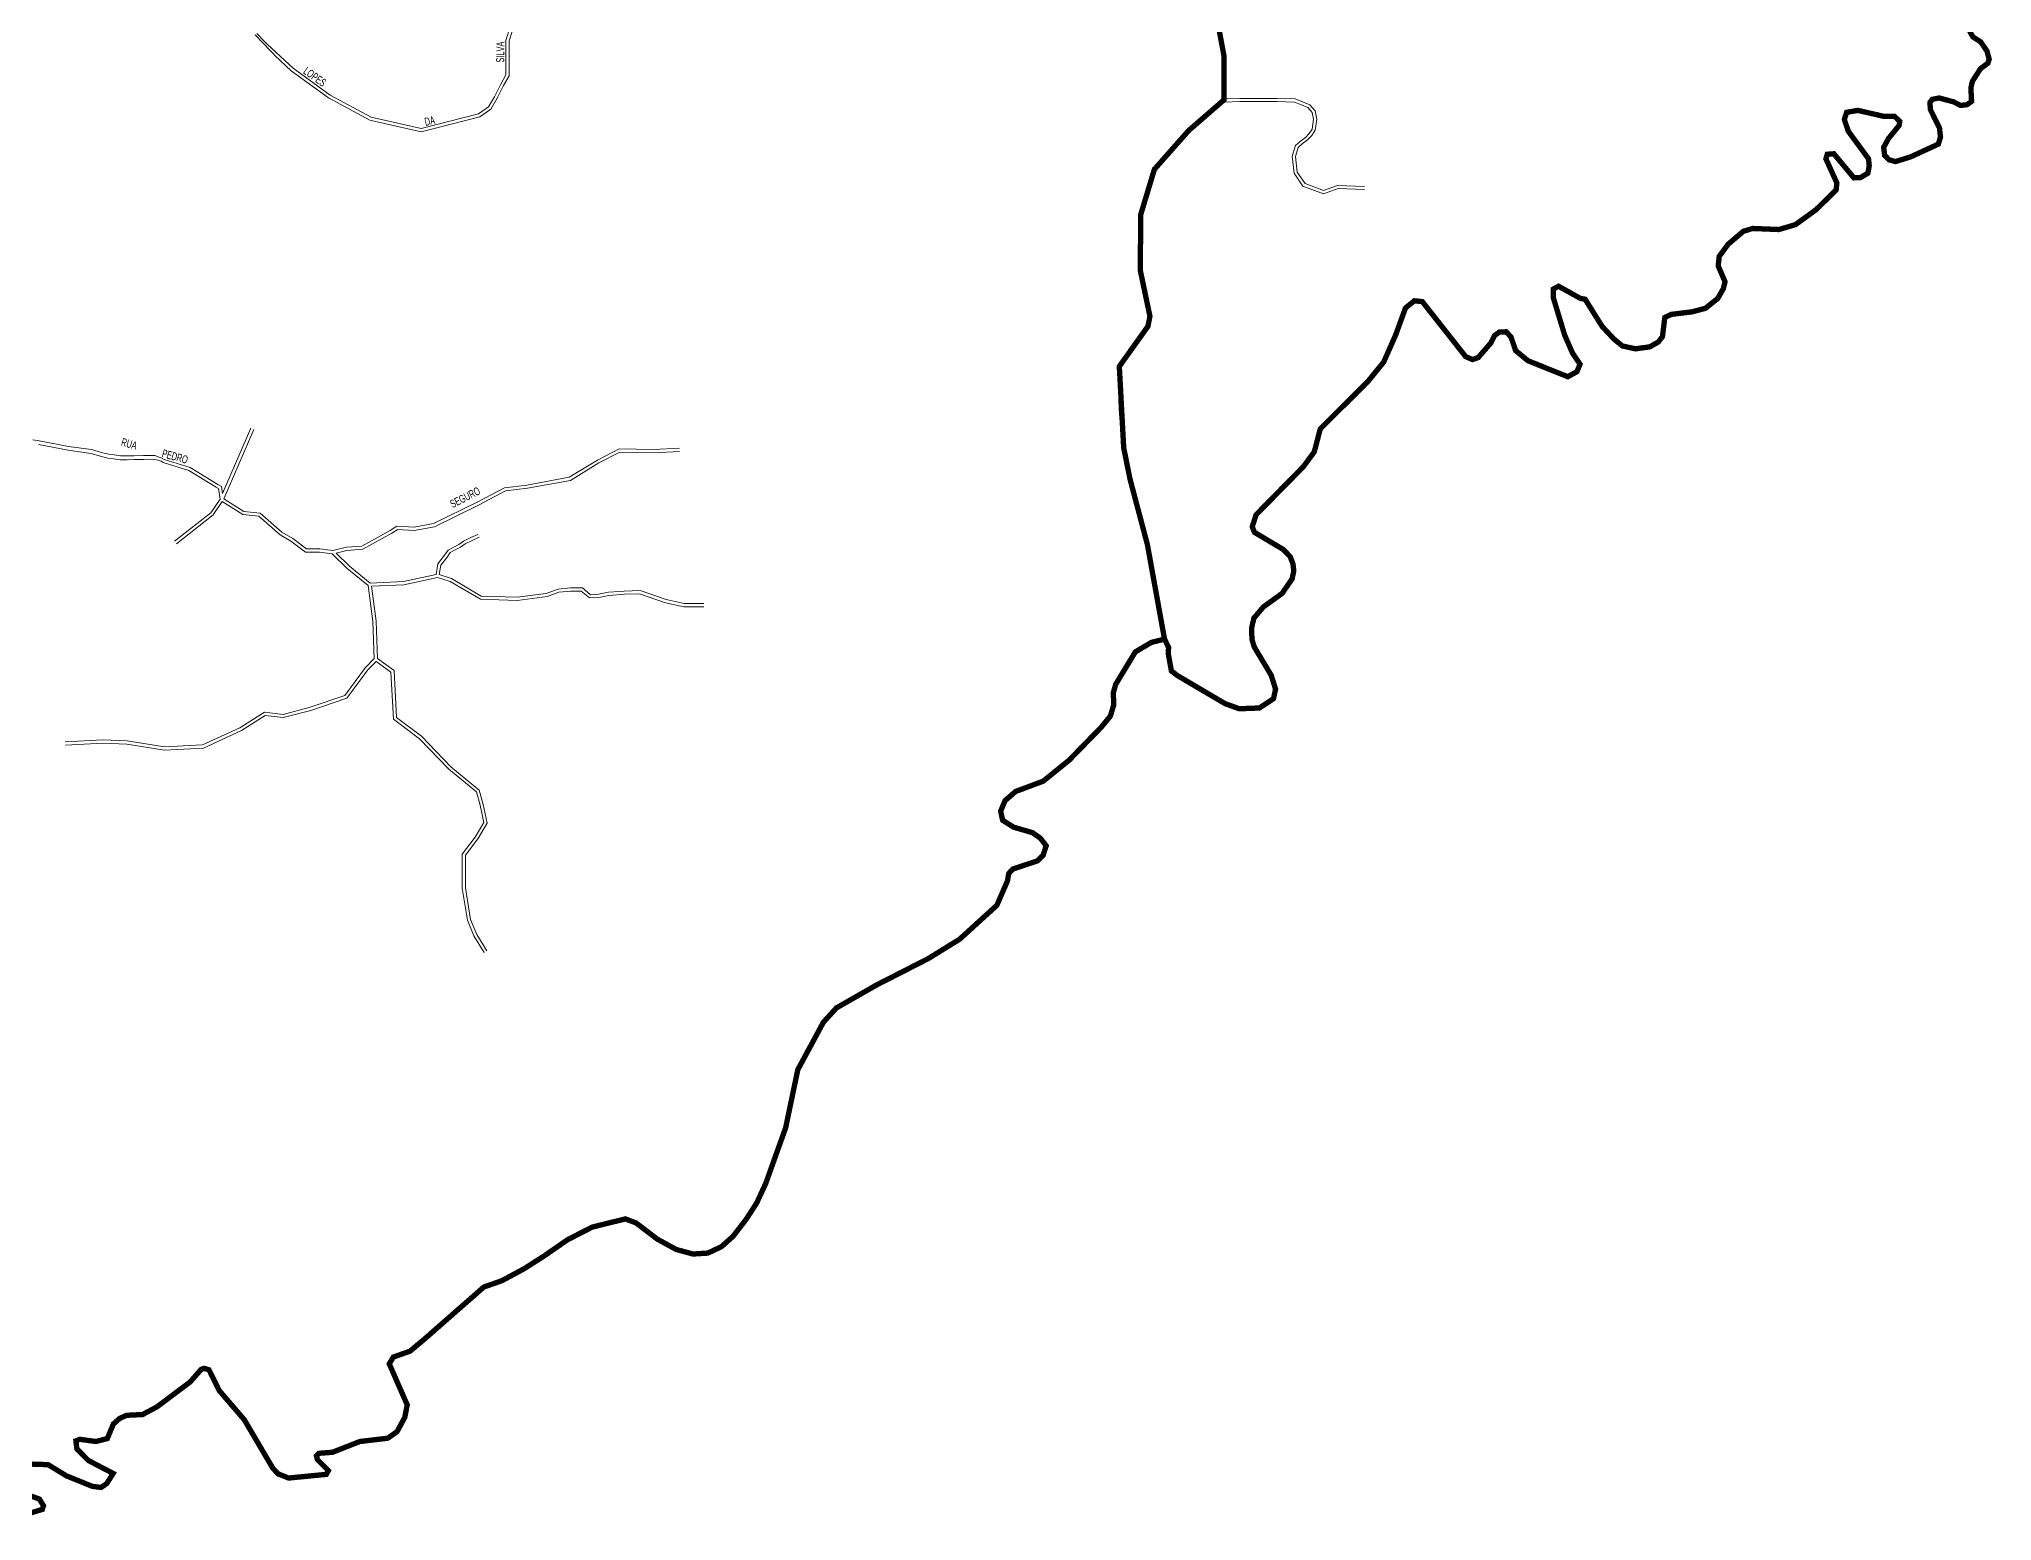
# Model space of a CAD drawing. Header units: millimetres. Extents: x 617885 to 663705, y 7172943 to 7234736.
# Drawn here: x 647117 to 650778, y 7175479 to 7178256 of the extents above; entities that cross this region are included whole.
import ezdxf

# ---------------------------------------------------------------- set-up
doc = ezdxf.new("R2010")
doc.units = ezdxf.units.MM
doc.layers.add('BAIRROS', color=12, linetype='Continuous')
doc.layers.add('TOP_VIAS 10.000', color=7, linetype='Continuous', lineweight=9)
doc.layers.add('VIAS', color=7, linetype='Continuous', lineweight=5)
doc.styles.add('LDUP', font='LDUP.SHX')

msp = doc.modelspace()

# ---------------------------------------------------------------- linework, layer by layer
at = {"layer": 'BAIRROS', "lineweight": 40, "ltscale": 0.3, "const_width": 10}
for points in [[(647099.2, 7175585.4), (647133.8, 7175584.3), (647168.3, 7175563.3), (647216.9, 7175543.6), (647233.3, 7175541.6), (647243.9, 7175549), (647255.9, 7175567.8), (647209.2, 7175592.2), (647187.8, 7175613.9), (647186, 7175628.9), (647193.2, 7175631.8), (647223.5, 7175627.7), (647244.9, 7175633.2), (647256.3, 7175660.5), (647267.7, 7175670.7), (647281, 7175676.8), (647310.9, 7175678.2), (647337.6, 7175692.4), (647400.2, 7175739.3), (647420.9, 7175763), (647426.6, 7175764.8), (647435.5, 7175762.1), (647454.5, 7175723.4), (647501.6, 7175668.6), (647555.2, 7175577.5), (647565.3, 7175566.9), (647584.8, 7175559.2), (647655.4, 7175566.1), (647659.3, 7175573.2), (647638.8, 7175593.8), (647636.9, 7175600.6), (647641.8, 7175605.6), (647667, 7175607.5), (647718.1, 7175627.6), (647770.6, 7175633.9), (647788, 7175646.1), (647802.6, 7175673.1), (647807.1, 7175696.4), (647773.4, 7175773.3), (647781.1, 7175786), (647812.2, 7175796.9), (647838.8, 7175819.1), (647950.8, 7175917.3), (647984.6, 7175929.1), (648026.2, 7175951.5), (648064, 7175975.6), (648107.9, 7176006), (648154.3, 7176029.7), (648216, 7176044.9), (648236.2, 7176037.3), (648275.9, 7176007), (648311.4, 7175987.6), (648342.7, 7175979.1), (648370.5, 7175980.8), (648395.9, 7175992.7), (648417.8, 7176012.1), (648442.3, 7176043.9), (648461.9, 7176074.1), (648479.2, 7176111.4), (648516.5, 7176215.7), (648539.3, 7176324.6), (648587.4, 7176413.7), (648611.8, 7176440.4), (648685.9, 7176482.8), (648784, 7176532.9), (648842.6, 7176569.1), (648912.4, 7176632.6), (648932.3, 7176678.4), (648934.8, 7176692.4), (648942.2, 7176700.6), (648988.3, 7176715.9), (648999.3, 7176726.9), (649004.9, 7176744.2), (648994.2, 7176758.3), (648979.2, 7176768.9), (648943.9, 7176779.1), (648923.3, 7176792), (648919.5, 7176809.1), (648927.8, 7176828.8), (648947.5, 7176846), (648999.4, 7176865.4), (649047.7, 7176904.5), (649107.5, 7176965.8), (649125.2, 7176987.3), (649131.5, 7177008), (649130.8, 7177031.2), (649135.1, 7177046.7), (649172.1, 7177107.7), (649202, 7177125.4), (649226.7, 7177131.7), (649194.6, 7177309), (649194.6, 7177309), (649194.6, 7177309), (649194.6, 7177309), (649162.2, 7177431), (649150.2, 7177490.2), (649142, 7177642.7), (649195.7, 7177718), (649199.4, 7177736.7), (649181.2, 7177823.2), (649182.3, 7177927.9), (649207.8, 7178012.2), (649271.8, 7178084.6), (649338.3, 7178142.4), (649338.3, 7178224.2), (649328.9, 7178274.5)], [(650735.8, 7178271.2), (650742.3, 7178260.2), (650756.8, 7178251), (650768.5, 7178233.7), (650772.6, 7178218.7), (650770.1, 7178211), (650756.3, 7178200.7), (650741.2, 7178177), (650738.3, 7178164.7), (650739.7, 7178139.6), (650731.1, 7178133.3), (650718.9, 7178131.9), (650706, 7178138.6), (650678.8, 7178145.9), (650665.9, 7178143.3), (650661.7, 7178137.6), (650662.3, 7178124.4), (650679.5, 7178089.6), (650681.4, 7178072.7), (650677.3, 7178059.4), (650625.6, 7178035.6), (650597, 7178026.7), (650584.8, 7178030), (650576.7, 7178038.4), (650574.8, 7178053.2), (650583.5, 7178069.4), (650603.9, 7178094.5), (650605, 7178102.1), (650595.2, 7178111.3), (650576.2, 7178111.2), (650526.5, 7178122.6), (650505.5, 7178119), (650501.1, 7178105.6), (650508.5, 7178083.6), (650546.4, 7178032), (650547.8, 7178019.1), (650545.4, 7178005), (650530.9, 7177996.4), (650519, 7177996.2), (650481.5, 7178041.3), (650469.1, 7178040.4), (650466.6, 7178031.8), (650487.1, 7177986.6), (650485.8, 7177973.5), (650448, 7177936.4), (650409.5, 7177908.5), (650378.5, 7177899.3), (650329.1, 7177901.3), (650311.7, 7177895.9), (650283.3, 7177871.8), (650266.6, 7177849), (650264.7, 7177831.1), (650277.5, 7177801.3), (650274.4, 7177788.7), (650264, 7177770.3), (650240.7, 7177751.7), (650215.5, 7177745), (650176.7, 7177740.3), (650164.6, 7177734.5), (650160.2, 7177698.7), (650152.3, 7177688.4), (650136.4, 7177679.4), (650109.5, 7177675.7), (650085, 7177681.1), (650069.2, 7177694), (650047, 7177717.8), (650015.2, 7177768.7), (650006.4, 7177770.2), (649965.4, 7177793), (649955.8, 7177787.8), (649955.7, 7177771.1), (649977, 7177701), (649991.9, 7177667.1), (650005.7, 7177646.9), (649999.8, 7177632.9), (649982.8, 7177623.4), (649908, 7177653.4), (649885, 7177672.4), (649876.3, 7177697.7), (649867.4, 7177707.6), (649854.9, 7177707.4), (649845.5, 7177700.7), (649838.4, 7177686.6), (649814.8, 7177659.4), (649804.3, 7177655.6), (649791.2, 7177661.2), (649710, 7177764.2), (649695.1, 7177765.7), (649678.4, 7177752.2), (649660.1, 7177701.8), (649637.5, 7177650.8), (649608.8, 7177615.5), (649518.7, 7177525.6), (649507.5, 7177482.6), (649486.9, 7177454.7), (649398.4, 7177364.7), (649391.2, 7177342.2), (649395.3, 7177331.8), (649449, 7177299.8), (649462.5, 7177285.9), (649467.6, 7177272.4), (649469.1, 7177259), (649465.7, 7177244.2), (649447.2, 7177217.3), (649411.9, 7177191.8), (649394.3, 7177171), (649390.2, 7177153.3), (649390.5, 7177131.6), (649395.1, 7177116.6), (649426.6, 7177064.2), (649434.9, 7177038), (649431.1, 7177020), (649404.6, 7177002.5), (649366.8, 7177001.1), (649340.6, 7177010.5), (649251.2, 7177063.1), (649239.6, 7177072), (649233.9, 7177103.8), (649234.3, 7177116.2), (649226.7, 7177131.7), (649226.7, 7177131.7), (649194.6, 7177309), (649162.2, 7177431), (649150.2, 7177490.2), (649142, 7177642.7), (649195.7, 7177718), (649199.4, 7177736.7), (649181.2, 7177823.2), (649182.3, 7177927.9), (649207.8, 7178012.2), (649271.8, 7178084.6), (649338.3, 7178142.4), (649338.3, 7178224.2), (649328.9, 7178274.5)], [(647068.9, 7175483.8), (647123, 7175500.4), (647125.2, 7175507.4), (647117.5, 7175519.8), (647080.4, 7175533.4)]]:
    msp.add_lwpolyline(points, dxfattribs=at)
at = {"layer": 'VIAS', "color": 253}
for points in [[(648086, 7178776.8), (648102.4, 7178758.5), (648125.6, 7178733.6), (648130.2, 7178729), (648131.9, 7178715.3), (648155.2, 7178662), (648150.9, 7178598.5), (648133.2, 7178563.1), (648117.3, 7178524.7), (648115, 7178508.6), (648110.5, 7178472.3), (648117.3, 7178440.6), (648119.5, 7178425), (648123.9, 7178401), (648115.4, 7178371.5), (648104.9, 7178365.2), (648066.2, 7178326.6), (648029.4, 7178297.6), (648004.6, 7178293.5), (647992.1, 7178253.8)], [(647998.1, 7178187.4), (647998.1, 7178252.9), (648009.2, 7178288.2), (648031.9, 7178291.9), (648070.2, 7178322.1), (648108.7, 7178360.5), (648120.6, 7178367.6), (648130, 7178400.7), (648125.4, 7178426), (648123.2, 7178441.7), (648116.6, 7178472.6), (648121, 7178507.8), (648123.1, 7178523.1), (648138.6, 7178560.6), (648156.8, 7178596.8), (648161.3, 7178663), (648137.7, 7178717), (648135.9, 7178731.8)], [(649152.7, 7177460.3), (649147.3, 7177490.1), (649141.9, 7177562.9), (649139.1, 7177644.7), (649193.2, 7177720.3), (649196.1, 7177736.8), (649177.7, 7177822.8), (649179.4, 7177927.9), (649205, 7178014.7), (649236.3, 7178047), (649274, 7178091.5), (649335.3, 7178142.5), (649335.3, 7178225.5), (649326.1, 7178273.6), (649328.4, 7178324.9), (649349, 7178372.9), (649351.3, 7178430), (649376, 7178502.8), (649381.4, 7178515.5), (649384.9, 7178525.8), (649384.9, 7178537.7), (649379.9, 7178561.1), (649369.1, 7178564.2)], [(649332.1, 7178274.1), (649341.3, 7178226.1), (649341.3, 7178144.2), (649367.7, 7178145), (649437.8, 7178145), (649471.5, 7178144.3), (649485.6, 7178138.8), (649499.1, 7178133.3), (649509.1, 7178121.6), (649512.4, 7178106), (649509.2, 7178085.3), (649502.6, 7178075.4), (649494.8, 7178067.6), (649484.9, 7178060), (649477.3, 7178053.1), (649475.3, 7178047.1), (649472, 7178036.5), (649475.6, 7178007.1), (649490.1, 7177985.4), (649524.8, 7177972.7), (649551.2, 7177982.1), (649601.9, 7177980.2)], [(647992.1, 7178253.8), (647992.1, 7178189), (647982.5, 7178171.8), (647970.7, 7178148.2), (647959.2, 7178129.1), (647940.5, 7178115.9), (647833, 7178088.6), (647739.3, 7178110.1), (647662.8, 7178151.3), (647593.5, 7178201.7), (647544.9, 7178246)], [(647558.7, 7178225.3), (647589.7, 7178197), (647659.6, 7178146.2), (647737.2, 7178104.4), (647833.1, 7178082.5), (647943, 7178110.4), (647963.7, 7178124.9), (647976, 7178145.3), (647987.8, 7178169), (647998.1, 7178187.4)], [(649158.6, 7177461.4), (649153.2, 7177490.8), (649147.8, 7177563.2), (649145.2, 7177642.8), (649198.8, 7177717.9), (649202.2, 7177736.9), (649183.7, 7177823.4), (649185.4, 7177926.9), (649210.3, 7178011.6), (649240.7, 7178042.9), (649278.2, 7178087.2), (649339.4, 7178138.1), (649367.8, 7178139), (649437.8, 7178139), (649470.3, 7178138.3), (649483.4, 7178133.2), (649495.5, 7178128.3), (649503.6, 7178118.9), (649506.3, 7178105.9), (649503.5, 7178087.5), (649498, 7178079.3), (649490.8, 7178072.1), (649481.1, 7178064.6), (649472.1, 7178056.5), (649469.6, 7178048.9), (649465.8, 7178037.1), (649469.9, 7178004.9), (649486.2, 7177980.5), (649524.7, 7177966.3), (649552.2, 7177976.1), (649601.7, 7177974.2)], [(647115.9, 7177496.2), (647171.2, 7177485.6), (647213.8, 7177479.8), (647232.4, 7177474.3), (647246, 7177470.8), (647256.6, 7177469.7), (647269, 7177467.8), (647282.4, 7177467.6), (647295.4, 7177468.1), (647312.9, 7177468.5), (647324.3, 7177468.7), (647331.5, 7177468.5), (647337.3, 7177467.9), (647342.1, 7177466.6), (647346, 7177464.9), (647349.8, 7177462.6)], [(647351.6, 7177468.4), (647399.9, 7177453.4), (647452.3, 7177421.6), (647459.1, 7177417.6), (647461, 7177404.4), (647514.1, 7177527.1)], [(648317.5, 7177489.4), (648269.2, 7177487), (648204.4, 7177488.2), (648163.7, 7177467.3), (648110.8, 7177434.9), (648031.4, 7177420.3), (647989.6, 7177415.4), (647938.2, 7177388.3), (647856.6, 7177348.1), (647819.9, 7177341.5), (647787.5, 7177343.4), (647775.2, 7177335.3), (647722.1, 7177306), (647693.2, 7177303.8), (647667.8, 7177297.4), (647643, 7177300.7), (647618.6, 7177300.7), (647592.4, 7177320.4), (647572.3, 7177332.1), (647531.5, 7177367.7), (647501.1, 7177371.1), (647463.4, 7177394.6), (647519.6, 7177524.7)], [(647349.8, 7177462.6), (647397.4, 7177447.9), (647449.2, 7177416.4), (647453.6, 7177413.9), (647456.4, 7177394.2), (647439.1, 7177368.6), (647370.6, 7177315.2)], [(647939.5, 7177327.9), (647926.2, 7177321.8), (647912.8, 7177315.1), (647904, 7177309.1), (647893.1, 7177303.6), (647883.6, 7177298.3), (647877.2, 7177289), (647864.7, 7177272.5), (647861.3, 7177253), (647800.1, 7177239.4), (647737.7, 7177236.7), (647698.7, 7177268.6), (647673.9, 7177292.8), (647694.1, 7177297.8), (647723.9, 7177300.1), (647778.3, 7177330.1), (647789.2, 7177337.3), (647820.2, 7177335.4), (647858.5, 7177342.3), (647940.9, 7177382.9), (647991.4, 7177409.6), (648032.3, 7177414.3), (648113, 7177429.2), (648166.6, 7177462.1), (648205.8, 7177482.2), (648269.3, 7177481), (648317.8, 7177483.4)], [(647165.9, 7176939.1), (647236.3, 7176942.9), (647282.2, 7176941), (647352.2, 7176929.6), (647423.5, 7176933.4), (647493.4, 7176965.6), (647539.7, 7176994.5), (647574.3, 7176990.6), (647624.9, 7177003.8), (647690.3, 7177026.2), (647728.7, 7177078.2), (647745.3, 7177095), (647742.6, 7177164.5), (647733.8, 7177232.1), (647694.7, 7177264.2), (647666.6, 7177291.5), (647642.6, 7177294.7), (647616.6, 7177294.7), (647589.1, 7177315.4), (647568.8, 7177327.2), (647529, 7177362), (647499, 7177365.3), (647460.4, 7177389.4), (647443.5, 7177364.5), (647374.3, 7177310.5)], [(648363.3, 7177198.2), (648326.1, 7177198.2), (648292.7, 7177205.6), (648243.5, 7177222.7), (648214, 7177221.8), (648184.4, 7177219.4), (648165.6, 7177215.9), (648150.6, 7177214.8), (648135.4, 7177227.7), (648113, 7177227.7), (648090.1, 7177225.3), (648067.7, 7177217), (648013.1, 7177210), (647945.9, 7177212.4), (647889.9, 7177245), (647867.3, 7177252.5), (647870.3, 7177270), (647882, 7177285.5), (647887.8, 7177293.8), (647895.9, 7177298.3), (647907, 7177303.9), (647915.8, 7177309.9), (647928.8, 7177316.4), (647942, 7177322.5)], [(647956.5, 7176547.4), (647937.5, 7176578.2), (647925.8, 7176606.3), (647916.3, 7176665.4), (647916.2, 7176692), (647916.2, 7176726.7), (647939.6, 7176757.1), (647957, 7176786.9), (647949.6, 7176821.5), (647942.1, 7176848.8), (647889, 7176892.2), (647834, 7176949.6), (647787.2, 7176984.7), (647782.4, 7177073), (647751.3, 7177095.4), (647748.6, 7177165), (647740, 7177230.8), (647800.9, 7177233.4), (647863.8, 7177247.4), (647887.4, 7177239.5), (647944.2, 7177206.4), (648013.4, 7177204), (648069.2, 7177211.2), (648091.5, 7177219.4), (648113.3, 7177221.7), (648133.2, 7177221.7), (648148.6, 7177208.7), (648166.4, 7177209.9), (648185.2, 7177213.5), (648214.4, 7177215.8), (648242.6, 7177216.6), (648291.1, 7177199.9), (648325.4, 7177192.2), (648363.3, 7177192.2)], [(647951.3, 7176544.2), (647932.1, 7176575.4), (647919.9, 7176604.6), (647910.3, 7176664.9), (647910.2, 7176692), (647910.2, 7176728.8), (647934.6, 7176760.5), (647950.6, 7176787.9), (647943.7, 7176820.1), (647936.8, 7176845.4), (647884.9, 7176887.8), (647830, 7176945), (647781.3, 7176981.5), (647776.5, 7177069.8), (647748.7, 7177089.9), (647733.3, 7177074.3), (647694.1, 7177021.1), (647626.6, 7176998), (647574.7, 7176984.6), (647541.1, 7176988.3), (647496.2, 7176960.3), (647424.9, 7176927.5), (647351.9, 7176923.6), (647281.6, 7176935), (647236.3, 7176936.9), (647166.2, 7176933.1)]]:
    msp.add_lwpolyline(points, dxfattribs=at)
at = {"layer": 'VIAS', "color": 253, "ltscale": 0.3}
for points in [[(647522.3, 7178264.3), (647536.7, 7178249.2), (647549.2, 7178236), (647556.9, 7178227.8), (647558.7, 7178225.3)], [(647351.6, 7177468.4), (647346, 7177471.3), (647342.4, 7177472.9), (647334.1, 7177475.6), (647324.4, 7177475.9), (647312.7, 7177475.8), (647295.2, 7177475.3), (647282.3, 7177474.9), (647269.6, 7177475.1), (647257.5, 7177476.9), (647247.3, 7177478), (647234.3, 7177481.3), (647215.3, 7177486.9), (647172.3, 7177492.8), (647117.2, 7177503.4), (647105.3, 7177505.4)]]:
    msp.add_lwpolyline(points, dxfattribs=at)
at = {"layer": 'VIAS', "color": 253, "flags": 128}
msp.add_lwpolyline([(647524.9, 7178267), (647539.4, 7178251.8), (647544.9, 7178246)], dxfattribs=at)

# ---------------------------------------------------------------- texts
at = {"layer": 'TOP_VIAS 10.000', "color": 251, "style": 'LDUP', "width": 0.69}
for s, rotation, p in [('SILVA', 89.0037, (647988.8, 7178212.2)), ('LOPES', 324.395, (647610.9, 7178193)), ('DA', 11.9582, (647841.4, 7178093.5)), ('RUA             PEDRO', 344.4701, (647269.7, 7177494.4)), ('SEGURO', 27.1233, (647892.3, 7177377))]:
    msp.add_text(s, height=15, rotation=rotation, dxfattribs=at).set_placement(p)

doc.saveas('drawing.dxf')
